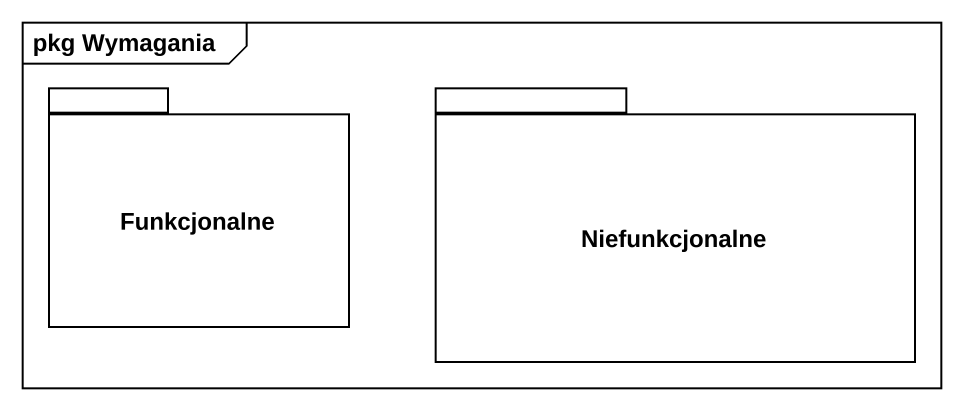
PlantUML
@startuml
mainframe pkg Wymagania
package Funkcjonalne {
}
package Niefunkcjonalne {
}
@enduml
